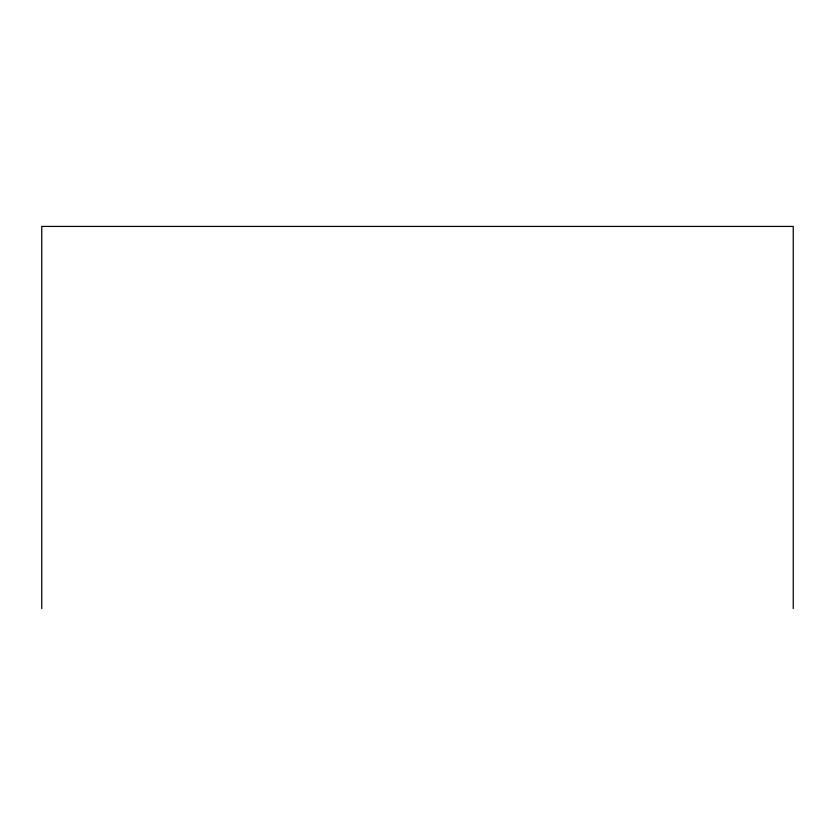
<?xml version="1.0" encoding="UTF-8"?>
<svg xmlns="http://www.w3.org/2000/svg" width="835" height="835" viewBox="0 0 835 835"><rect width="100%" height="100%" fill="white"/><g stroke="black" fill="none" stroke-linecap="round" stroke-linejoin="round"><path stroke-width="1.25" d="M793.25 608.569L793.25 226.431L41.75 226.431L41.75 608.569"/></g></svg>
